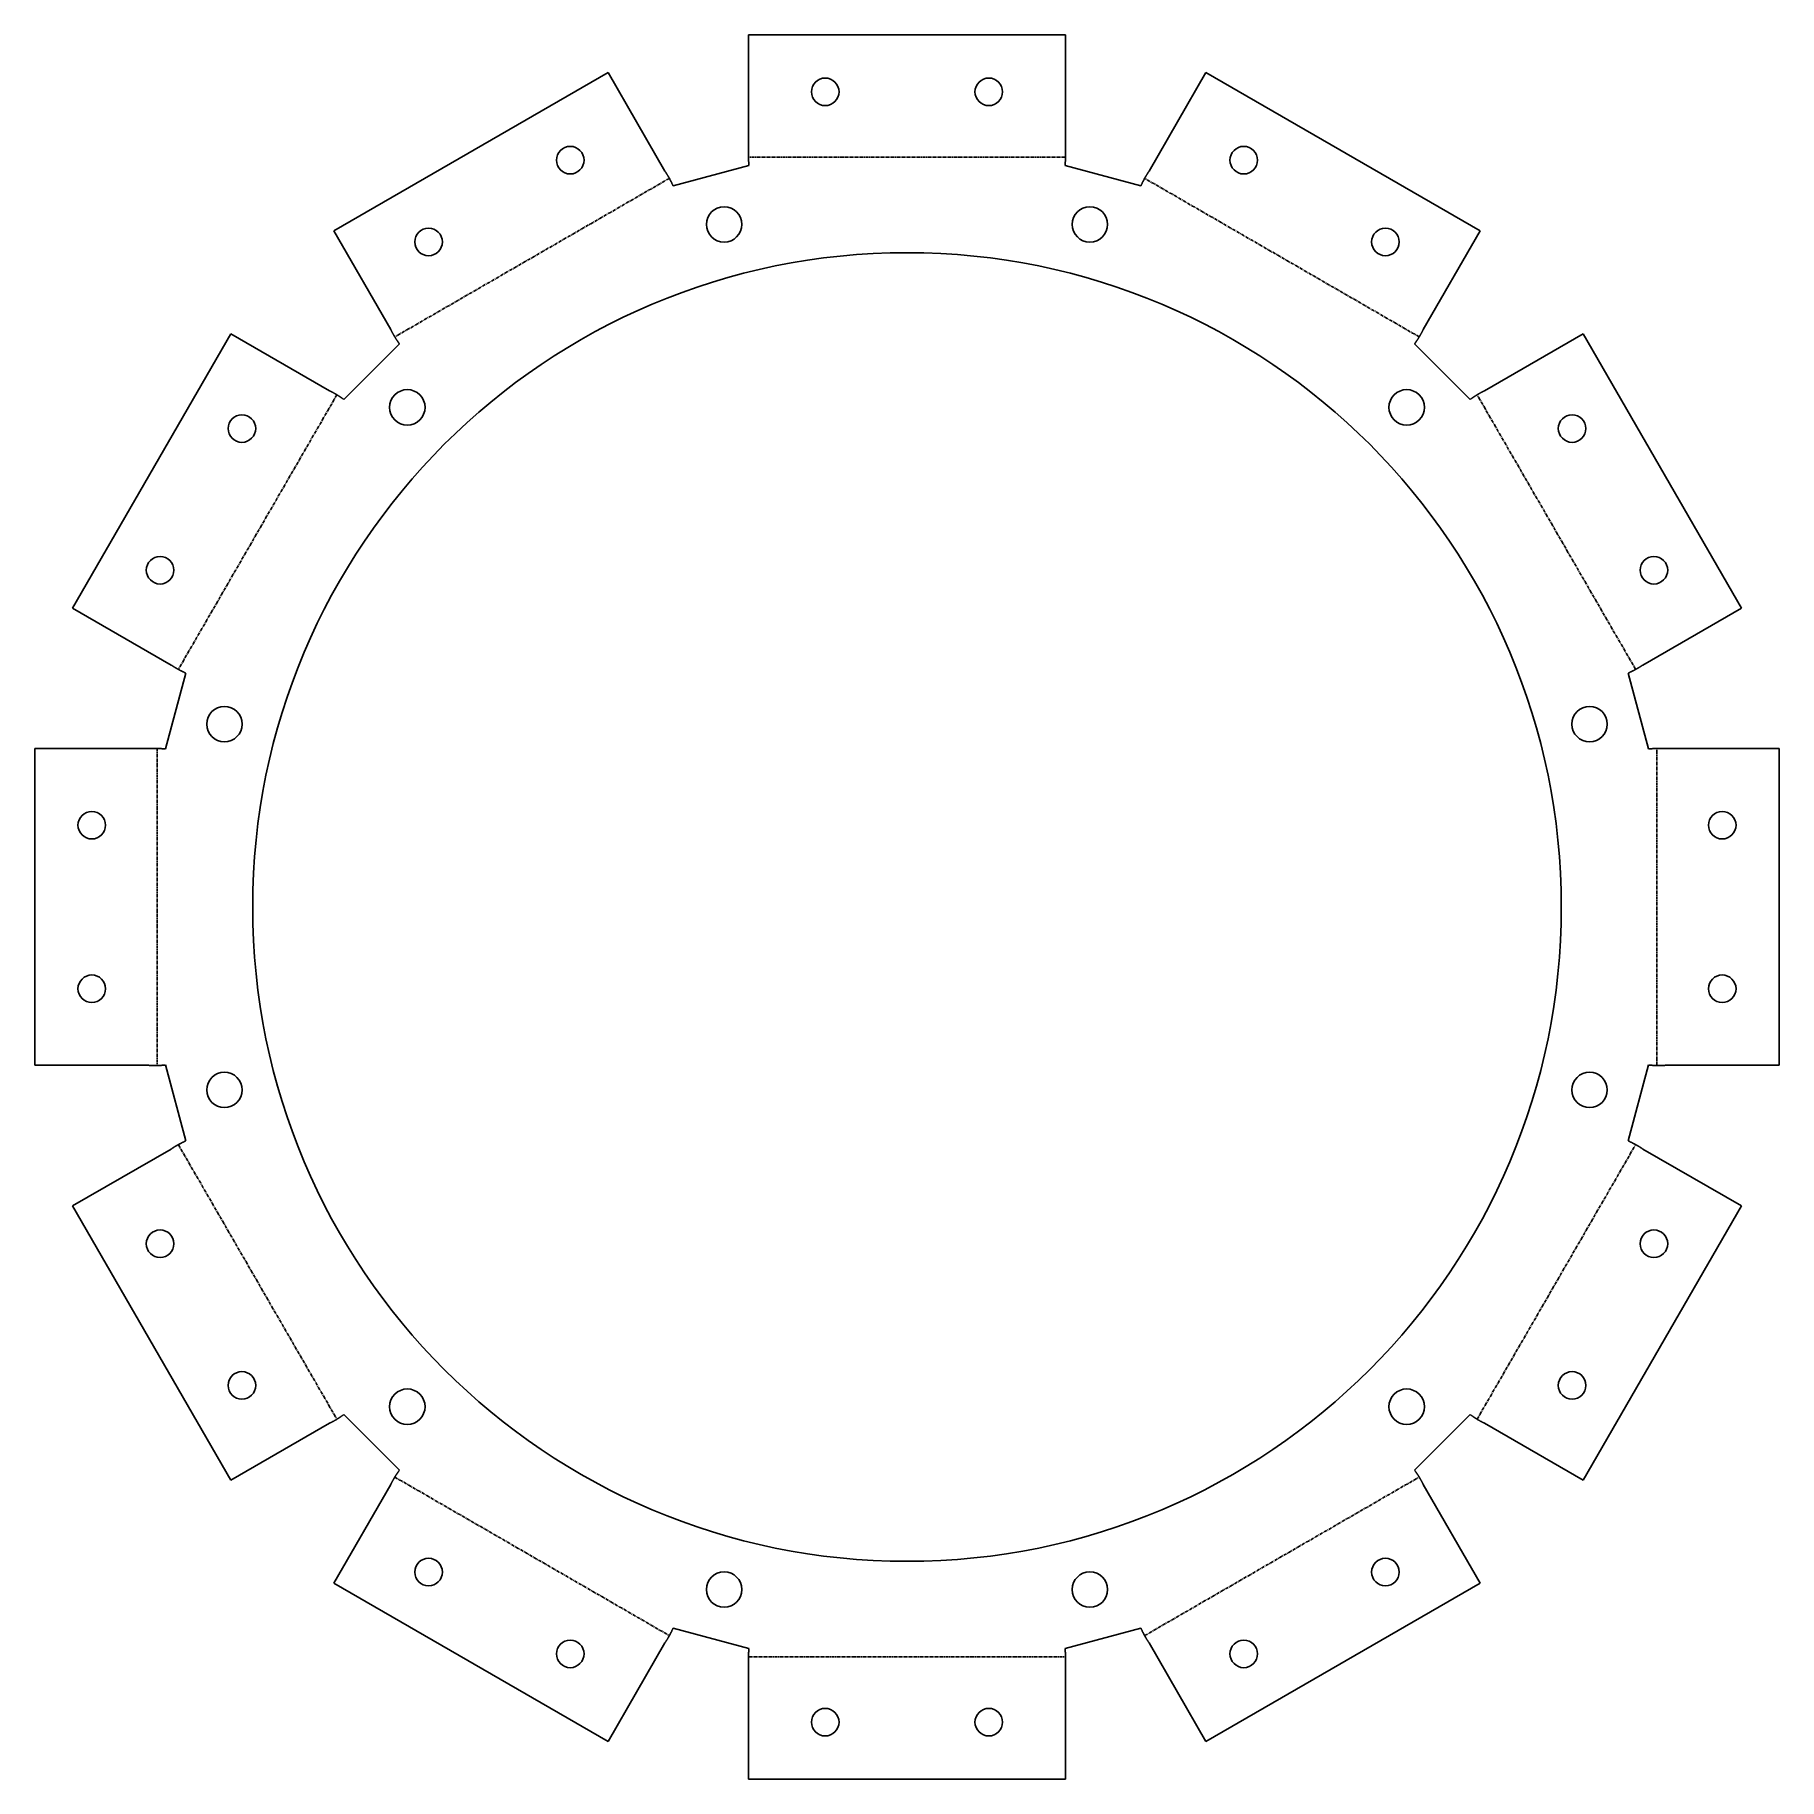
# Model space of a CAD drawing. Extents: x -133 to 133, y -22 to 245.
import ezdxf

# ---------------------------------------------------------------- set-up
doc = ezdxf.new("R2010")
doc.units = 0
doc.linetypes.add('CENTER', pattern=[0.787402, 0.492126, -0.098425, 0.098425, -0.098425])
doc.layers.add('SHEETMETAL_BEND_LINES_DOWN', color=7, linetype='CENTER')
doc.layers.add('SHEETMETAL_CUT_LINES', color=7, linetype='CONTINUOUS')

msp = doc.modelspace()

# ---------------------------------------------------------------- linework, layer by layer
at = {"layer": 'SHEETMETAL_BEND_LINES_DOWN'}
for p, q in [((24.23, 226.29), (-24.23, 226.29)), ((-36.32, 223.05), (-78.28, 198.82)), ((78.28, 198.82), (36.32, 223.05)), ((-87.13, 189.97), (-111.36, 148)), ((111.36, 148), (87.13, 189.97)), ((-114.6, 135.92), (-114.6, 87.46)), ((114.6, 87.46), (114.6, 135.92)), ((-111.36, 75.37), (-87.13, 33.4)), ((87.13, 33.4), (111.36, 75.37)), ((-78.28, 24.56), (-36.32, 0.33)), ((36.32, 0.33), (78.28, 24.56)), ((-24.23, -2.91), (24.23, -2.91))]:
    msp.add_line(p, q, dxfattribs=at)
at = {"layer": 'SHEETMETAL_CUT_LINES'}
for p, q in [((-24.2, 244.97), (24.2, 244.97)), ((-24.2, 244.97), (-24.2, 227.57)), ((24.2, 244.97), (24.2, 227.57)), ((-87.6, 215.02), (-45.69, 239.22)), ((-45.69, 239.22), (-36.99, 224.15)), ((45.69, 239.22), (36.99, 224.15)), ((45.69, 239.22), (87.6, 215.02)), ((-24.15, 225), (-35.74, 221.89)), ((35.74, 221.89), (24.15, 225)), ((-87.6, 215.02), (-78.9, 199.95)), ((87.6, 215.02), (78.9, 199.95)), ((-127.53, 157.37), (-103.33, 199.29)), ((-103.33, 199.29), (-88.26, 190.59)), ((-77.57, 197.74), (-86.06, 189.26)), ((86.06, 189.26), (77.57, 197.74)), ((103.33, 199.29), (88.26, 190.59)), ((103.33, 199.29), (127.53, 157.37)), ((-127.53, 157.37), (-112.46, 148.67)), ((127.53, 157.37), (112.46, 148.67)), ((-110.21, 147.43), (-113.31, 135.84)), ((113.31, 135.84), (110.21, 147.43)), ((-133.29, 135.89), (-115.89, 135.89)), ((-133.29, 87.49), (-133.29, 135.89)), ((133.29, 135.89), (115.89, 135.89)), ((133.29, 135.89), (133.29, 87.49)), ((-133.29, 87.49), (-115.89, 87.49)), ((-113.31, 87.54), (-110.21, 75.95)), ((110.21, 75.95), (113.31, 87.54)), ((133.29, 87.49), (115.89, 87.49)), ((-127.53, 66), (-112.46, 74.7)), ((127.53, 66), (112.46, 74.7)), ((-103.33, 24.09), (-127.53, 66)), ((127.53, 66), (103.33, 24.09)), ((-103.33, 24.09), (-88.26, 32.79)), ((-86.06, 34.12), (-77.57, 25.63)), ((77.57, 25.63), (86.06, 34.12)), ((103.33, 24.09), (88.26, 32.79)), ((-87.6, 8.36), (-78.9, 23.43)), ((87.6, 8.36), (78.9, 23.43)), ((-45.69, -15.84), (-87.6, 8.36)), ((87.6, 8.36), (45.69, -15.84)), ((-35.74, 1.48), (-24.15, -1.62)), ((24.15, -1.62), (35.74, 1.48)), ((-45.69, -15.84), (-36.99, -0.77)), ((45.69, -15.84), (36.99, -0.77)), ((-24.2, -21.6), (-24.2, -4.2)), ((24.2, -21.6), (24.2, -4.2)), ((24.2, -21.6), (-24.2, -21.6))]:
    msp.add_line(p, q, dxfattribs=at)
for centre, radius in [((-12.5, 236.27), 2.11), ((-12.5, 236.27), 2.11), ((12.5, 236.27), 2.11), ((12.5, 236.27), 2.11), ((-51.47, 225.83), 2.11), ((-51.47, 225.83), 2.11), ((51.47, 225.83), 2.11), ((51.47, 225.83), 2.11), ((-27.95, 216.01), 2.71), ((-27.95, 216.01), 2.71), ((27.95, 216.01), 2.71), ((27.95, 216.01), 2.71), ((-73.12, 213.33), 2.11), ((-73.12, 213.33), 2.11), ((73.12, 213.33), 2.11), ((73.12, 213.33), 2.11), ((0, 111.69), 100), ((-76.37, 188.05), 2.71), ((-76.37, 188.05), 2.71), ((76.37, 188.05), 2.71), ((76.37, 188.05), 2.71), ((-101.65, 184.81), 2.11), ((-101.65, 184.81), 2.11), ((101.65, 184.81), 2.11), ((101.65, 184.81), 2.11), ((-114.15, 163.16), 2.11), ((-114.15, 163.16), 2.11), ((114.15, 163.16), 2.11), ((114.15, 163.16), 2.11), ((-104.32, 139.64), 2.71), ((-104.32, 139.64), 2.71), ((104.32, 139.64), 2.71), ((104.32, 139.64), 2.71), ((-124.59, 124.19), 2.11), ((-124.59, 124.19), 2.11), ((124.59, 124.19), 2.11), ((124.59, 124.19), 2.11), ((-124.59, 99.19), 2.11), ((-124.59, 99.19), 2.11), ((124.59, 99.19), 2.11), ((124.59, 99.19), 2.11), ((-104.32, 83.73), 2.71), ((-104.32, 83.73), 2.71), ((104.32, 83.73), 2.71), ((104.32, 83.73), 2.71), ((-114.15, 60.22), 2.11), ((-114.15, 60.22), 2.11), ((114.15, 60.22), 2.11), ((114.15, 60.22), 2.11), ((-101.65, 38.57), 2.11), ((-101.65, 38.57), 2.11), ((101.65, 38.57), 2.11), ((101.65, 38.57), 2.11), ((-76.37, 35.32), 2.71), ((-76.37, 35.32), 2.71), ((76.37, 35.32), 2.71), ((76.37, 35.32), 2.71), ((-73.12, 10.04), 2.11), ((-73.12, 10.04), 2.11), ((73.12, 10.04), 2.11), ((73.12, 10.04), 2.11), ((-27.95, 7.37), 2.71), ((-27.95, 7.37), 2.71), ((27.95, 7.37), 2.71), ((27.95, 7.37), 2.71), ((-51.47, -2.46), 2.11), ((-51.47, -2.46), 2.11), ((51.47, -2.46), 2.11), ((51.47, -2.46), 2.11), ((-12.5, -12.9), 2.11), ((-12.5, -12.9), 2.11), ((12.5, -12.9), 2.11), ((12.5, -12.9), 2.11)]:
    msp.add_circle(centre, radius, dxfattribs=at)
for points in [[(-24.2, 227.57), (-24.24, 226.91), (-24.23, 226.29), (-24.22, 225.7), (-24.15, 225)], [(24.15, 225), (24.22, 225.7), (24.23, 226.29), (24.24, 226.91), (24.2, 227.57)], [(-35.74, 221.89), (-36.03, 222.53), (-36.32, 223.05), (-36.62, 223.6), (-36.99, 224.15)], [(36.99, 224.15), (36.62, 223.6), (36.32, 223.05), (36.03, 222.53), (35.74, 221.89)], [(-78.9, 199.95), (-78.61, 199.35), (-78.28, 198.82), (-77.98, 198.31), (-77.57, 197.74)], [(77.57, 197.74), (77.98, 198.31), (78.28, 198.82), (78.61, 199.35), (78.9, 199.95)], [(-86.06, 189.26), (-86.63, 189.66), (-87.13, 189.97), (-87.67, 190.29), (-88.26, 190.59)], [(88.26, 190.59), (87.67, 190.29), (87.13, 189.97), (86.63, 189.66), (86.06, 189.26)], [(-112.46, 148.67), (-111.91, 148.3), (-111.36, 148), (-110.84, 147.72), (-110.21, 147.43)], [(110.21, 147.43), (110.84, 147.72), (111.36, 148), (111.91, 148.3), (112.46, 148.67)], [(-113.31, 135.84), (-114.01, 135.9), (-114.6, 135.92), (-115.22, 135.93), (-115.89, 135.89)], [(115.89, 135.89), (115.22, 135.93), (114.6, 135.92), (114.01, 135.9), (113.31, 135.84)], [(-115.89, 87.49), (-115.22, 87.44), (-114.6, 87.46), (-114.01, 87.47), (-113.31, 87.54)], [(113.31, 87.54), (114.01, 87.47), (114.6, 87.46), (115.22, 87.44), (115.89, 87.49)], [(-110.21, 75.95), (-110.84, 75.65), (-111.36, 75.37), (-111.91, 75.07), (-112.46, 74.7)], [(112.46, 74.7), (111.91, 75.07), (111.36, 75.37), (110.84, 75.65), (110.21, 75.95)], [(-88.26, 32.79), (-87.67, 33.08), (-87.13, 33.4), (-86.63, 33.71), (-86.06, 34.12)], [(86.06, 34.12), (86.63, 33.71), (87.13, 33.4), (87.67, 33.08), (88.26, 32.79)], [(-77.57, 25.63), (-77.98, 25.06), (-78.28, 24.56), (-78.61, 24.02), (-78.9, 23.43)], [(78.9, 23.43), (78.61, 24.02), (78.28, 24.56), (77.98, 25.06), (77.57, 25.63)], [(-36.99, -0.77), (-36.62, -0.22), (-36.32, 0.33), (-36.03, 0.84), (-35.74, 1.48)], [(35.74, 1.48), (36.03, 0.84), (36.32, 0.33), (36.62, -0.22), (36.99, -0.77)], [(-24.15, -1.62), (-24.22, -2.32), (-24.23, -2.91), (-24.24, -3.54), (-24.2, -4.2)], [(24.2, -4.2), (24.24, -3.54), (24.23, -2.91), (24.22, -2.32), (24.15, -1.62)]]:
    msp.add_open_spline(points, degree=2, knots=[0, 0, 0, 0.5, 0.5, 1, 1, 1], dxfattribs=at)

doc.saveas('drawing.dxf')
